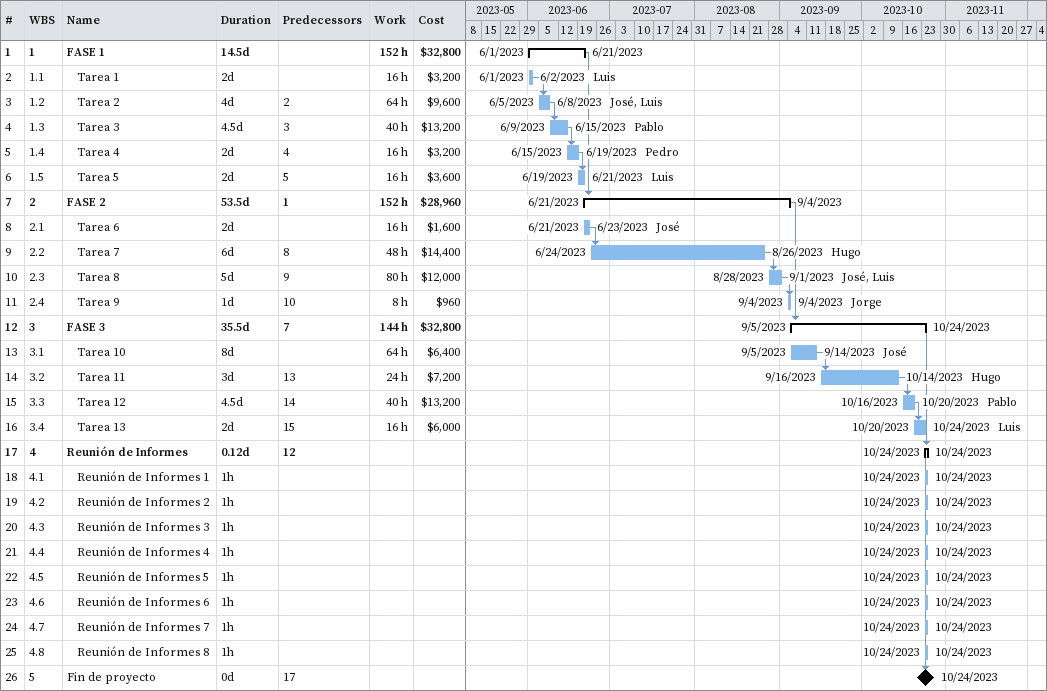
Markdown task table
| ID | WBS | Task | Duration | Start | Finish | Predecessors | Resources | Work (h) | Cost ($) |
|---|---|---|---|---|---|---|---|---|---|
| 1 | 1 | **FASE 1** | 14.5d | 2023-06-01 | 2023-06-21 |  |  | 152 | 32800 |
| 2 | 1.1 | Tarea 1 | 2d | 2023-06-01 | 2023-06-02 |  | Luis | 16 | 3200 |
| 3 | 1.2 | Tarea 2 | 4d | 2023-06-05 | 2023-06-08 | 2 | José, Luis | 64 | 9600 |
| 4 | 1.3 | Tarea 3 | 4.5d | 2023-06-09 | 2023-06-15 | 3 | Pablo | 40 | 13200 |
| 5 | 1.4 | Tarea 4 | 2d | 2023-06-15 | 2023-06-19 | 4 | Pedro | 16 | 3200 |
| 6 | 1.5 | Tarea 5 | 2d | 2023-06-19 | 2023-06-21 | 5 | Luis | 16 | 3600 |
| 7 | 2 | **FASE 2** | 53.5d | 2023-06-21 | 2023-09-04 | 1 |  | 152 | 28960 |
| 8 | 2.1 | Tarea 6 | 2d | 2023-06-21 | 2023-06-23 |  | José | 16 | 1600 |
| 9 | 2.2 | Tarea 7 | 6d | 2023-06-24 | 2023-08-26 | 8 | Hugo | 48 | 14400 |
| 10 | 2.3 | Tarea 8 | 5d | 2023-08-28 | 2023-09-01 | 9 | José, Luis | 80 | 12000 |
| 11 | 2.4 | Tarea 9 | 1d | 2023-09-04 | 2023-09-04 | 10 | Jorge | 8 | 960 |
| 12 | 3 | **FASE 3** | 35.5d | 2023-09-05 | 2023-10-24 | 7 |  | 144 | 32800 |
| 13 | 3.1 | Tarea 10 | 8d | 2023-09-05 | 2023-09-14 |  | José | 64 | 6400 |
| 14 | 3.2 | Tarea 11 | 3d | 2023-09-16 | 2023-10-14 | 13 | Hugo | 24 | 7200 |
| 15 | 3.3 | Tarea 12 | 4.5d | 2023-10-16 | 2023-10-20 | 14 | Pablo | 40 | 13200 |
| 16 | 3.4 | Tarea 13 | 2d | 2023-10-20 | 2023-10-24 | 15 | Luis | 16 | 6000 |
| 17 | 4 | **Reunión de Informes** | 0.12d | 2023-10-24 | 2023-10-24 | 12 |  |  |  |
| 18 | 4.1 | Reunión de Informes 1 | 1h | 2023-10-24 | 2023-10-24 |  |  |  |  |
| 19 | 4.2 | Reunión de Informes 2 | 1h | 2023-10-24 | 2023-10-24 |  |  |  |  |
| 20 | 4.3 | Reunión de Informes 3 | 1h | 2023-10-24 | 2023-10-24 |  |  |  |  |
| 21 | 4.4 | Reunión de Informes 4 | 1h | 2023-10-24 | 2023-10-24 |  |  |  |  |
| 22 | 4.5 | Reunión de Informes 5 | 1h | 2023-10-24 | 2023-10-24 |  |  |  |  |
| 23 | 4.6 | Reunión de Informes 6 | 1h | 2023-10-24 | 2023-10-24 |  |  |  |  |
| 24 | 4.7 | Reunión de Informes 7 | 1h | 2023-10-24 | 2023-10-24 |  |  |  |  |
| 25 | 4.8 | Reunión de Informes 8 | 1h | 2023-10-24 | 2023-10-24 |  |  |  |  |
| 26 | 5 | Fin de proyecto | 0d | 2023-10-24 | 2023-10-24 | 17 |  |  |  |
